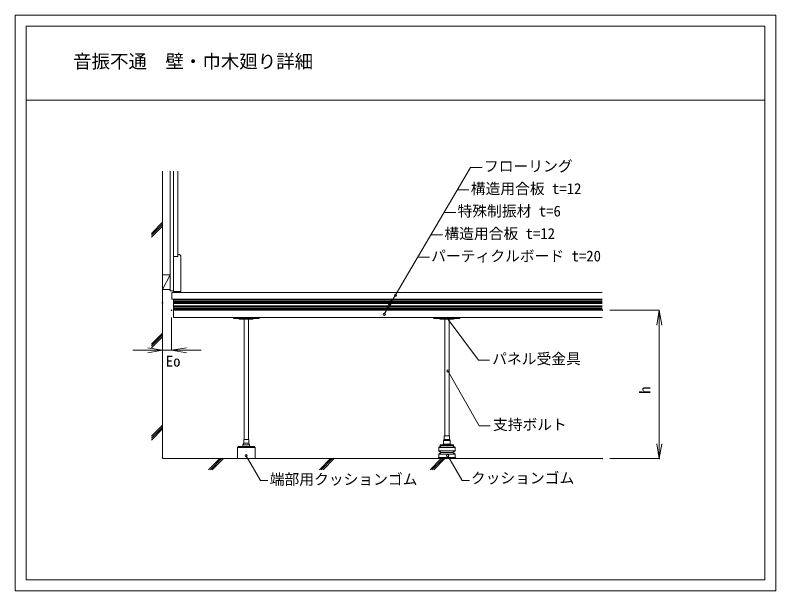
# Model space of a CAD drawing. Units: millimetres, scale not verified. Extents: x -1030 to 1030, y -780 to 780.
import ezdxf
from ezdxf.enums import TextEntityAlignment as Align

# ---------------------------------------------------------------- set-up
doc = ezdxf.new("R2010")
doc.units = ezdxf.units.MM
doc.header["$LTSCALE"] = 2
doc.header["$PDMODE"] = 32
doc.header["$PDSIZE"] = 1.6
for name, color, linetype, lineweight in [('0-0_0', 7, 'Continuous', 18), ('0-1_WAKU', 4, 'Continuous', 18), ('0-4_納まり', 7, 'Continuous', 18), ('0-7_UFG納まり文字', 7, 'Continuous', 9), ('0-8_UFG納まり', 7, 'Continuous', 18), ('1-2_waku2', 7, 'Continuous', 18)]:
    doc.layers.add(name, color=color, linetype=linetype, lineweight=lineweight)
doc.layers.add('0-6_納まり文字', color=7, linetype='Continuous')
doc.styles.add('ＭＳ ゴシック', font='')
doc.styles.get('ＭＳ ゴシック').set_extended_font_data('MS Gothic')

# ---------------------------------------------------------------- blocks, each defined once
blk = doc.blocks.new('_OPEN')
at = {"layer": '0-0_0', "lineweight": 9}
blk.add_line((0, 0), (-1, 0), dxfattribs=at)
blk.add_lwpolyline([(-1, 0.16667), (0, 0), (-1, -0.16667)], dxfattribs=at)

msp = doc.modelspace()

# ---------------------------------------------------------------- linework, layer by layer
at = {"layer": '0-0_0'}
for p, q in [((145.898, -369.657), (131.898, -369.657)), ((128.398, -384.657), (128.398, -382.657)), ((129.898, -382.657), (129.898, -372.657)), ((116.898, -391.657), (160.898, -391.657)), ((160.898, -400.657), (116.898, -400.657)), ((116.898, -409.657), (160.898, -409.657)), ((122.898, -404.657), (154.898, -404.657)), ((116.898, -418.657), (160.898, -418.657))]:
    msp.add_line(p, q, dxfattribs=at)
for points in [[(145.898, -359.657), (145.898, -369.657), (147.898, -372.657), (129.898, -372.657), (131.898, -369.657), (131.898, -359.657)], [(138.898, -384.657), (156.898, -384.657), (156.898, -386.657), (120.898, -386.657), (120.898, -384.657)]]:
    msp.add_lwpolyline(points, close=True, dxfattribs=at)
for points in [[(154.898, -386.657), (160.898, -391.657), (160.898, -400.657), (154.898, -404.657), (160.898, -409.657), (160.898, -418.657), (163.898, -421.657), (113.898, -421.657), (116.898, -418.657), (116.898, -409.657), (122.898, -404.657), (116.898, -400.657), (116.898, -391.657), (122.898, -386.657)], [(149.398, -384.657), (149.398, -382.657), (128.498, -382.657)], [(138.898, -382.657), (147.898, -382.657), (147.898, -372.657)]]:
    msp.add_lwpolyline(points, dxfattribs=at)
at = {"layer": '0-1_WAKU'}
for p, q in [((-1000.328, 750.088), (-1000.328, 550.088)), ((-1000.328, 750.088), (999.672, 750.088)), ((999.672, 750.088), (999.672, -749.912)), ((-1000.328, 550.088), (-1000.328, -749.912)), ((-1000.328, 550.088), (999.672, 550.088)), ((-1000.328, -749.912), (999.672, -749.912))]:
    msp.add_line(p, q, dxfattribs=at)
at = {"layer": '0-4_納まり'}
for p, q in [((-610.982, 357.148), (-610.982, 33.343)), ((-601.482, 357.148), (-601.482, 126.343)), ((-589.982, 357.148), (-589.982, 126.343)), ((-631.482, 218.764), (-661.482, 188.764)), ((-631.482, 213.764), (-661.482, 183.764)), ((-631.482, 208.764), (-661.482, 178.764)), ((-601.482, 126.343), (-601.482, 31.343)), ((-601.482, 126.343), (-589.982, 126.343)), ((-584.982, 131.343), (-589.982, 131.343)), ((-584.982, 131.343), (-581.982, 128.343)), ((-581.982, 31.343), (-581.982, 128.343)), ((-610.982, 76.343), (-631.482, 36.343)), ((-610.982, 76.343), (-631.482, 76.343)), ((-610.982, 36.343), (-631.482, 36.343)), ((-601.482, 33.343), (-610.982, 33.343)), ((-606.482, 28.343), (559.843, 28.343)), ((-606.482, 28.343), (-606.482, 10.343)), ((-601.482, 31.343), (-581.982, 31.343)), ((-606.482, 10.343), (559.843, 10.343)), ((-601.482, 7.343), (559.843, 7.343)), ((-601.482, 4.343), (559.843, 4.343)), ((-601.482, 1.343), (559.843, 1.343)), ((-631.482, -19.657), (-631.482, -127.877)), ((-601.482, -1.657), (559.843, -1.657)), ((-601.482, -7.657), (559.843, -7.657)), ((-601.482, -7.657), (-601.482, -19.657)), ((-601.482, -10.657), (559.843, -10.657)), ((-601.482, -13.657), (559.843, -13.657)), ((-601.482, -16.657), (559.843, -16.657)), ((-601.482, -19.657), (559.843, -19.657)), ((-601.482, -19.657), (-601.482, -39.657)), ((579.843, -19.657), (714.198, -19.657)), ((-606.71, -39.58), (-606.71, -127.877)), ((-601.482, -39.657), (559.843, -39.657)), ((-410.482, -369.657), (-410.482, -43.657)), ((-398.482, -369.657), (-398.482, -43.657)), ((132.898, -359.657), (132.898, -43.657)), ((144.898, -359.657), (144.898, -43.657)), ((714.198, -59.657), (714.198, -381.657)), ((-631.482, -81.236), (-661.482, -111.236)), ((-631.482, -86.236), (-661.482, -116.236)), ((-631.482, -91.236), (-661.482, -121.236)), ((-671.482, -127.877), (-711.482, -127.877)), ((-606.71, -127.877), (-631.482, -127.877)), ((-566.71, -127.877), (-526.71, -127.877)), ((-631.482, -331.236), (-661.482, -361.236)), ((-631.482, -336.236), (-661.482, -366.236)), ((-631.482, -341.236), (-661.482, -371.236)), ((-476.482, -421.657), (-506.482, -451.657)), ((-471.482, -421.657), (-501.482, -451.657)), ((-466.482, -421.657), (-496.482, -451.657)), ((-176.482, -421.657), (-206.482, -451.657)), ((-171.482, -421.657), (-201.482, -451.657)), ((-166.482, -421.657), (-196.482, -451.657)), ((123.518, -421.657), (93.518, -451.657)), ((128.518, -421.657), (98.518, -451.657)), ((133.518, -421.657), (103.518, -451.657)), ((579.843, -421.657), (714.198, -421.657))]:
    msp.add_line(p, q, dxfattribs=at)
for points in [[(-631.482, 357.148), (-631.482, -421.657), (559.843, -421.657)], [(-601.482, 10.343), (-601.482, -1.657), (-601.482, -7.657)], [(-386.482, -43.657), (-404.482, -43.657), (-422.482, -43.657)], [(156.898, -43.657), (138.898, -43.657), (120.898, -43.657)]]:
    msp.add_lwpolyline(points, dxfattribs=at)
for points in [[(-439.482, -39.657), (-439.482, -41.657), (-369.482, -41.657), (-369.482, -39.657)], [(103.898, -39.657), (103.898, -41.657), (173.898, -41.657), (173.898, -39.657)]]:
    msp.add_lwpolyline(points, close=True, dxfattribs=at)
for centre, start, end in [((-422.482, -41.657), 180, 270), ((-386.482, -41.657), 270, 0), ((120.898, -41.657), 180, 270), ((156.898, -41.657), 270, 360)]:
    msp.add_arc(centre, 2, start, end, dxfattribs=at)
for p in [(-631.482, 0.343), (-606.71, -19.58), (559.843, -19.657), (-631.482, -127.877), (559.843, -421.657), (714.198, -421.657)]:
    msp.add_point(p, dxfattribs=at)
at = {"layer": '0-7_UFG納まり文字'}
for p, q in [((-30.7, -30.508), (202.698, 367.547)), ((202.698, 367.547), (234.194, 367.547)), ((166.993, 306.653), (198.489, 306.653)), ((131.288, 245.76), (162.784, 245.76)), ((95.584, 184.866), (127.08, 184.866)), ((59.879, 123.972), (91.375, 123.972)), ((139.79, -40.872), (224.076, -154.596)), ((224.076, -154.596), (254.076, -154.596)), ((141.8, -184.076), (226.086, -332.8)), ((226.086, -332.8), (256.086, -332.8)), ((-404.766, -413.905), (-365.949, -481.137)), ((-365.949, -481.137), (-345.949, -481.137))]:
    msp.add_line(p, q, dxfattribs=at)
msp.add_lwpolyline([(141.055, -413.905), (179.871, -481.137), (199.871, -481.137)], dxfattribs=at)
for centre in [(-0.243, 20.756), (-11.051, 3.003), (-20.819, -13.657), (-15.911, -4.469), (-30.7, -30.508), (139.79, -40.923), (141.8, -184.127), (-404.766, -413.905), (141.055, -413.905)]:
    msp.add_circle(centre, 3, dxfattribs=at)
at = {"layer": '0-8_UFG納まり'}
for p, q in [((-413.482, -384.657), (-411.482, -379.657)), ((-413.482, -384.657), (-413.482, -388.657)), ((-395.482, -384.657), (-395.482, -388.657)), ((-428.482, -391.657), (-380.482, -391.657))]:
    msp.add_line(p, q, dxfattribs=at)
for points in [[(-397.482, -379.657), (-397.482, -369.657), (-411.482, -369.657), (-411.482, -379.657)], [(-380.482, -421.657), (-380.482, -391.657), (-383.482, -388.657), (-425.482, -388.657), (-428.482, -391.657), (-428.482, -421.657)]]:
    msp.add_lwpolyline(points, close=True, dxfattribs=at)
msp.add_lwpolyline([(-397.482, -379.657), (-395.482, -384.657), (-413.482, -384.657)], dxfattribs=at)
at = {"layer": '1-2_waku2'}
msp.add_lwpolyline([(-1030.328, 780.088), (1029.672, 780.088), (1029.672, -779.912), (-1030.328, -779.912)], close=True, dxfattribs=at)

# ---------------------------------------------------------------- block references
at = {"layer": '0-4_納まり', "xscale": 40, "yscale": 40}
for p, rotation in [((714.198, -19.657), 90), ((-606.71, -127.877), 180), ((714.198, -421.657), 270)]:
    msp.add_blockref('_OPEN', p, dxfattribs=dict(at, rotation=rotation))
msp.add_blockref('_OPEN', (-631.482, -127.877), dxfattribs=at)

# ---------------------------------------------------------------- texts
at = {"layer": '0-4_納まり', "style": 'ＭＳ ゴシック'}
msp.add_text('Eo', height=29.33, dxfattribs=at).set_placement((-622.527, -181.161), align=Align.BOTTOM_LEFT)
msp.add_text('h', height=29.33, rotation=90, dxfattribs=at).set_placement((698.844, -246.03), align=Align.BOTTOM_LEFT)
at = {"layer": '0-6_納まり文字', "style": 'ＭＳ ゴシック'}
for s, height, p in [('音振不通\u3000壁・巾木廻り詳細', 36.66, (-873.508, 625.54)), ('フローリング', 29.33, (239.194, 347.547)), ('構造用合板 t=12', 29.33, (203.489, 286.653)), ('特殊制振材 t=6', 29.33, (167.784, 225.76)), ('構造用合板 t=12', 29.33, (132.08, 164.866)), ('パーティクルボード t=20', 29.33, (96.375, 103.972)), ('パネル受金具', 29.33, (261.576, -174.596)), ('支持ボルト', 29.33, (263.586, -352.8)), ('端部用クッションゴム', 29.33, (-340.949, -501.137)), ('クッションゴム', 29.33, (203.738, -497.701))]:
    msp.add_text(s, height=height, dxfattribs=at).set_placement(p, align=Align.BOTTOM_LEFT)

doc.saveas('drawing.dxf')
